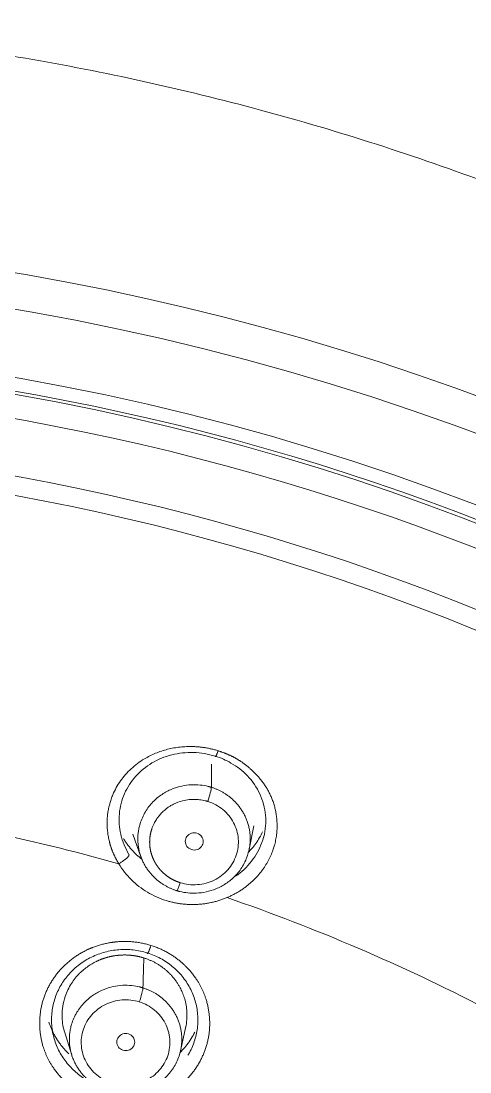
# Model space of a CAD drawing. Extents: x 19821 to 22981, y -91 to 2224.
# Drawn here: x 20755.87 to 20767.21, y 1251.95 to 1278.47 of the extents above; entities that cross this region are included whole.
import ezdxf

# ---------------------------------------------------------------- set-up
doc = ezdxf.new("R2010")
doc.units = 0
doc.header["$LTSCALE"] = 10
doc.header["$MEASUREMENT"] = 0
doc.layers.add('1', color=7, linetype='CONTINUOUS')

msp = doc.modelspace()

# ---------------------------------------------------------------- linework, layer by layer
at = {"layer": '1', "color": 7, "linetype": 'Continuous', "lineweight": 18}
for p, q in [((20761.63, 1257.563), (20761.749, 1258.156)), ((20758.692, 1257.951), (20758.895, 1257.38)), ((20759.897, 1252.483), (20760.031, 1253.094)), ((20756.962, 1252.967), (20757.15, 1252.369))]:
    msp.add_line(p, q, dxfattribs=at)
for centre, major_axis, ratio, start_param, end_param in [((20744.931, 1212.861), (62.577, 0), 0.961262, 0, 3.141593), ((20744.931, 1212.247), (-60.5, 0), 0.961262, 2.420581, 4.712389), ((20744.931, 1212.384), (60, 0), 0.961262, 4.72417, 7.853982), ((20744.931, 1212.384), (-59.925, 0), 0.961262, 1.570796, 4.712389), ((20760.583, 1258.857), (0.09, 0.286), 0.085481, 4.446815, 6.008698), ((20759.89, 1256.806), (-0.09, -0.286), 0.08553, 6.130024, 7.587289), ((20758.855, 1253.798), (0.09, 0.286), 0.085293, 4.446556, 5.989224)]:
    msp.add_ellipse(centre, major_axis=major_axis, ratio=ratio, start_param=start_param, end_param=end_param, dxfattribs=at)
at = {"layer": '1', "color": 7, "linetype": 'Continuous', "lineweight": 13}
for centre, major_axis, start_param, end_param in [((20744.931, 1212.541), (61.963, 0), 0.423959, 1.570796), ((20744.931, 1212.247), (-59.425, 0), 1.570796, 4.70194), ((20744.931, 1212.247), (-57.948, 0), 1.579187, 4.712389), ((20744.931, 1212.291), (57.403, 0), 4.721079, 7.853982), ((20744.931, 1213.073), (-47.825, 0), 4.428293, 4.577605), ((20744.931, 1213.073), (-47.825, 0), 4.218854, 4.368165)]:
    msp.add_ellipse(centre, major_axis=major_axis, ratio=0.961262, start_param=start_param, end_param=end_param, dxfattribs=at)
at = {"layer": '1', "color": 7, "linetype": 'Continuous', "lineweight": 18}
for points, knots in [([(20807.83, 1218.028), (20807.83, 1219.202), (20807.795, 1220.363), (20807.656, 1222.66), (20807.554, 1223.794), (20807.287, 1226.034), (20807.122, 1227.139), (20806.734, 1229.315), (20806.511, 1230.387), (20806.012, 1232.495), (20805.735, 1233.531), (20805.133, 1235.567), (20804.808, 1236.566), (20804.112, 1238.525), (20803.372, 1240.445), (20802.141, 1243.205), (20800.801, 1245.84), (20799.367, 1248.351), (20797.85, 1250.736), (20796.261, 1252.994), (20794.612, 1255.126), (20792.914, 1257.134), (20791.755, 1258.391), (20790.88, 1259.304), (20790.44, 1259.753), (20789.924, 1260.264), (20789.665, 1260.516), (20789.536, 1260.641), (20789.471, 1260.704), (20789.439, 1260.735), (20789.423, 1260.75), (20789.415, 1260.758), (20789.411, 1260.762), (20789.409, 1260.764), (20789.408, 1260.765), (20789.407, 1260.765), (20789.407, 1260.766), (20789.407, 1260.766), (20787.905, 1262.209), (20786.333, 1263.573), (20783.069, 1266.133), (20781.375, 1267.33), (20777.888, 1269.547), (20776.093, 1270.567), (20772.423, 1272.426), (20770.547, 1273.265), (20766.734, 1274.756), (20764.797, 1275.409), (20760.882, 1276.526), (20758.904, 1276.991), (20754.926, 1277.733), (20752.927, 1278.01), (20748.926, 1278.379), (20746.924, 1278.47), (20744.931, 1278.47)], [0, 0, 0, 0, 0.03125, 0.03125, 0.0625, 0.0625, 0.09375, 0.09375, 0.125, 0.125, 0.15625, 0.15625, 0.1875, 0.1875, 0.21875, 0.25, 0.28125, 0.3125, 0.34375, 0.375, 0.40625, 0.4375, 0.46875, 0.46875, 0.484375, 0.492187, 0.496094, 0.498047, 0.499023, 0.499512, 0.499756, 0.499878, 0.499939, 0.499969, 0.499985, 0.499992, 0.499992, 0.5, 0.5, 0.5625, 0.5625, 0.625, 0.625, 0.6875, 0.6875, 0.75, 0.75, 0.8125, 0.8125, 0.875, 0.875, 0.9375, 0.9375, 1, 1, 1, 1]), ([(20758.386, 1257.951), (20758.368, 1258.033), (20758.356, 1258.116), (20758.343, 1258.287), (20758.345, 1258.464), (20758.374, 1258.638), (20758.417, 1258.807), (20758.475, 1258.973), (20758.557, 1259.127), (20758.652, 1259.274), (20758.706, 1259.344), (20758.823, 1259.474), (20758.887, 1259.535), (20759.024, 1259.648), (20759.097, 1259.699), (20759.251, 1259.79), (20759.332, 1259.83), (20759.499, 1259.899), (20759.586, 1259.927), (20759.764, 1259.972), (20759.855, 1259.988), (20760.039, 1260.008), (20760.132, 1260.012), (20760.317, 1260.006), (20760.41, 1259.997), (20760.594, 1259.967), (20760.685, 1259.945), (20760.774, 1259.917)], [0, 0, 0, 0, 0.067432, 0.067432, 0.139168, 0.210904, 0.210904, 0.28264, 0.354376, 0.354376, 0.426112, 0.426112, 0.497848, 0.497848, 0.569584, 0.569584, 0.64132, 0.64132, 0.713056, 0.713056, 0.784792, 0.784792, 0.856528, 0.856528, 0.928264, 0.928264, 1, 1, 1, 1]), ([(20760.774, 1259.917), (20760.913, 1259.874), (20761.212, 1259.743), (20761.618, 1259.427), (20761.931, 1258.972), (20762.076, 1258.434), (20762.044, 1258.056), (20761.994, 1257.872), (20761.993, 1257.866)], [0, 0, 0, 0, 0.156696, 0.351803, 0.564681, 0.780575, 0.993731, 1, 1, 1, 1]), ([(20760.847, 1260.053), (20760.855, 1260.05), (20760.871, 1260.045), (20760.894, 1260.037), (20760.917, 1260.029), (20760.94, 1260.021), (20760.963, 1260.013), (20760.986, 1260.005), (20761.009, 1259.996), (20761.031, 1259.987), (20761.053, 1259.978), (20761.075, 1259.969), (20761.097, 1259.959), (20761.118, 1259.95), (20761.14, 1259.94), (20761.161, 1259.93), (20761.182, 1259.92), (20761.203, 1259.91), (20761.224, 1259.899), (20761.244, 1259.888), (20761.264, 1259.878), (20761.285, 1259.866), (20761.304, 1259.855), (20761.324, 1259.844), (20761.344, 1259.832), (20761.363, 1259.82), (20761.382, 1259.808), (20761.417, 1259.786), (20761.467, 1259.751), (20761.532, 1259.704), (20761.596, 1259.653), (20761.681, 1259.58), (20761.782, 1259.484), (20761.881, 1259.375), (20761.96, 1259.277), (20762.022, 1259.191), (20762.078, 1259.103), (20762.128, 1259.013), (20762.173, 1258.92), (20762.215, 1258.822), (20762.252, 1258.716), (20762.283, 1258.604), (20762.307, 1258.491), (20762.324, 1258.375), (20762.335, 1258.249), (20762.337, 1258.114), (20762.328, 1257.97), (20762.308, 1257.828), (20762.284, 1257.72), (20762.268, 1257.66), (20762.264, 1257.646)], [0, 0, 0, 0, 0.007613, 0.015193, 0.02274, 0.030257, 0.037743, 0.045199, 0.052626, 0.060025, 0.067397, 0.074742, 0.082062, 0.089357, 0.096628, 0.103876, 0.111102, 0.118306, 0.125491, 0.132655, 0.139802, 0.14693, 0.154042, 0.161139, 0.16822, 0.175288, 0.182343, 0.189386, 0.214268, 0.239607, 0.265438, 0.291795, 0.345221, 0.398454, 0.433166, 0.467479, 0.501483, 0.53527, 0.568934, 0.602572, 0.641135, 0.679602, 0.718099, 0.756754, 0.79569, 0.843886, 0.891471, 0.938694, 0.985808, 1, 1, 1, 1]), ([(20760.676, 1259.13), (20760.671, 1259.132), (20760.66, 1259.135), (20760.643, 1259.14), (20760.627, 1259.145), (20760.61, 1259.149), (20760.533, 1259.169), (20760.387, 1259.194), (20760.162, 1259.201), (20759.92, 1259.169), (20759.668, 1259.09), (20759.419, 1258.957), (20759.188, 1258.765), (20758.994, 1258.513), (20758.898, 1258.297), (20758.858, 1258.154), (20758.845, 1258.098), (20758.835, 1258.043), (20758.827, 1257.988), (20758.821, 1257.932), (20758.818, 1257.878), (20758.817, 1257.823), (20758.818, 1257.77), (20758.822, 1257.716), (20758.827, 1257.664), (20758.834, 1257.612), (20758.844, 1257.561), (20758.855, 1257.511), (20758.868, 1257.462), (20758.883, 1257.414), (20758.899, 1257.367), (20758.917, 1257.321), (20758.937, 1257.276), (20758.958, 1257.232), (20758.98, 1257.189), (20759.003, 1257.148), (20759.028, 1257.108), (20759.054, 1257.069), (20759.081, 1257.032), (20759.108, 1256.995), (20759.137, 1256.96), (20759.166, 1256.927), (20759.197, 1256.894), (20759.227, 1256.863), (20759.259, 1256.834), (20759.291, 1256.805), (20759.323, 1256.778), (20759.356, 1256.752), (20759.39, 1256.727), (20759.423, 1256.704), (20759.457, 1256.682), (20759.491, 1256.661), (20759.525, 1256.641), (20759.559, 1256.623), (20759.594, 1256.606), (20759.628, 1256.589), (20759.662, 1256.574), (20759.696, 1256.56), (20759.73, 1256.547), (20759.764, 1256.535), (20759.787, 1256.528), (20759.798, 1256.524)], [0, 0, 0, 0, 0.003868, 0.007742, 0.011622, 0.015507, 0.019397, 0.06511, 0.115266, 0.16986, 0.228891, 0.292354, 0.360244, 0.432556, 0.509282, 0.522646, 0.535891, 0.549015, 0.562019, 0.574904, 0.587668, 0.600313, 0.612837, 0.625242, 0.637526, 0.649691, 0.661736, 0.673661, 0.685466, 0.697151, 0.708716, 0.720162, 0.731487, 0.742693, 0.753779, 0.764745, 0.775591, 0.786318, 0.796924, 0.807411, 0.817779, 0.828026, 0.838154, 0.848162, 0.858051, 0.867819, 0.877469, 0.886998, 0.896408, 0.905698, 0.914869, 0.92392, 0.932851, 0.941663, 0.950356, 0.958928, 0.967382, 0.975716, 0.98393, 0.992025, 1, 1, 1, 1]), ([(20759.798, 1256.524), (20759.804, 1256.522), (20759.815, 1256.519), (20759.831, 1256.514), (20759.848, 1256.51), (20759.864, 1256.505), (20759.94, 1256.486), (20760.085, 1256.46), (20760.308, 1256.454), (20760.55, 1256.485), (20760.801, 1256.562), (20761.051, 1256.695), (20761.284, 1256.887), (20761.479, 1257.139), (20761.576, 1257.357), (20761.616, 1257.501), (20761.629, 1257.557), (20761.639, 1257.612), (20761.647, 1257.668), (20761.653, 1257.723), (20761.656, 1257.778), (20761.657, 1257.833), (20761.656, 1257.887), (20761.652, 1257.94), (20761.647, 1257.993), (20761.639, 1258.044), (20761.63, 1258.095), (20761.619, 1258.146), (20761.605, 1258.195), (20761.591, 1258.243), (20761.574, 1258.29), (20761.556, 1258.336), (20761.536, 1258.381), (20761.515, 1258.425), (20761.493, 1258.467), (20761.47, 1258.509), (20761.445, 1258.549), (20761.419, 1258.587), (20761.392, 1258.625), (20761.364, 1258.661), (20761.336, 1258.696), (20761.306, 1258.73), (20761.276, 1258.762), (20761.245, 1258.793), (20761.214, 1258.823), (20761.182, 1258.851), (20761.149, 1258.878), (20761.116, 1258.904), (20761.083, 1258.928), (20761.05, 1258.951), (20761.016, 1258.973), (20760.982, 1258.994), (20760.948, 1259.014), (20760.914, 1259.032), (20760.88, 1259.05), (20760.845, 1259.066), (20760.811, 1259.081), (20760.777, 1259.095), (20760.743, 1259.108), (20760.71, 1259.12), (20760.687, 1259.127), (20760.676, 1259.13)], [0, 0, 0, 0, 0.003921, 0.007817, 0.011689, 0.015536, 0.019358, 0.064573, 0.114371, 0.16875, 0.227711, 0.291254, 0.359377, 0.43208, 0.50936, 0.522766, 0.53605, 0.549213, 0.562254, 0.575174, 0.587972, 0.600648, 0.613202, 0.625635, 0.637946, 0.650136, 0.662203, 0.674149, 0.685973, 0.697676, 0.709256, 0.720715, 0.732052, 0.743267, 0.75436, 0.765331, 0.776181, 0.786908, 0.797514, 0.807998, 0.81836, 0.8286, 0.838718, 0.848715, 0.858589, 0.868342, 0.877972, 0.887481, 0.896868, 0.906133, 0.915276, 0.924297, 0.933196, 0.941973, 0.950628, 0.959162, 0.967573, 0.975863, 0.98403, 0.992076, 1, 1, 1, 1]), ([(20758.46, 1257.83), (20758.461, 1257.829), (20758.466, 1257.821), (20758.475, 1257.806), (20758.487, 1257.786), (20758.5, 1257.766), (20758.514, 1257.747), (20758.527, 1257.728), (20758.541, 1257.709), (20758.554, 1257.69), (20758.568, 1257.671), (20758.583, 1257.652), (20758.597, 1257.634), (20758.612, 1257.616), (20758.627, 1257.598), (20758.642, 1257.58), (20758.658, 1257.562), (20758.673, 1257.545), (20758.689, 1257.528), (20758.705, 1257.511), (20758.721, 1257.494), (20758.737, 1257.477), (20758.754, 1257.461), (20758.771, 1257.445), (20758.787, 1257.429), (20758.805, 1257.413), (20758.822, 1257.398), (20758.839, 1257.382), (20758.857, 1257.367), (20758.875, 1257.352), (20758.893, 1257.338), (20758.911, 1257.323), (20758.925, 1257.313), (20758.932, 1257.306), (20758.934, 1257.305)], [0, 0, 0, 0, 0.006933, 0.040271, 0.073572, 0.106835, 0.14006, 0.173247, 0.206397, 0.239509, 0.272583, 0.30562, 0.338619, 0.37158, 0.404503, 0.437389, 0.470236, 0.503047, 0.535819, 0.568553, 0.60125, 0.633909, 0.666531, 0.699114, 0.73166, 0.764168, 0.796638, 0.82907, 0.861465, 0.893822, 0.92614, 0.958422, 0.990665, 1, 1, 1, 1]), ([(20761.605, 1257.486), (20761.636, 1257.517), (20761.704, 1257.591), (20761.801, 1257.715), (20761.893, 1257.857), (20761.946, 1257.958), (20761.97, 1258.008)], [0, 0, 0, 0, 0.205485, 0.464886, 0.739328, 1, 1, 1, 1]), ([(20759.533, 1256.273), (20759.364, 1256.326), (20759.051, 1256.466), (20758.636, 1256.787), (20758.426, 1257.054), (20758.336, 1257.203)], [0, 0, 0, 0, 0.333339, 0.666677, 1, 1, 1, 1]), ([(20756.838, 1252.458), (20756.783, 1252.561), (20756.739, 1252.67), (20756.674, 1252.894), (20756.652, 1253.009), (20756.633, 1253.24), (20756.636, 1253.357), (20756.665, 1253.588), (20756.691, 1253.702), (20756.765, 1253.922), (20756.814, 1254.029), (20756.932, 1254.232), (20757.002, 1254.328), (20757.159, 1254.504), (20757.247, 1254.585), (20757.437, 1254.729), (20757.539, 1254.792), (20757.755, 1254.897), (20757.868, 1254.94), (20758.101, 1255.003), (20758.22, 1255.023), (20758.462, 1255.042), (20758.583, 1255.039), (20758.823, 1255.012), (20758.942, 1254.987), (20759.057, 1254.951)], [0, 0, 0, 0, 0.083333, 0.083333, 0.166667, 0.166667, 0.25, 0.25, 0.333333, 0.333333, 0.416667, 0.416667, 0.5, 0.5, 0.583333, 0.583333, 0.666667, 0.666667, 0.75, 0.75, 0.833333, 0.833333, 0.916667, 0.916667, 1, 1, 1, 1]), ([(20756.97, 1252.942), (20756.966, 1252.956), (20756.944, 1253.03), (20756.913, 1253.174), (20756.897, 1253.384), (20756.915, 1253.614), (20756.983, 1253.89), (20757.122, 1254.177), (20757.329, 1254.432), (20757.546, 1254.612), (20757.701, 1254.703), (20757.785, 1254.743), (20757.805, 1254.752), (20757.825, 1254.761), (20757.845, 1254.77), (20757.865, 1254.778), (20757.885, 1254.786), (20757.905, 1254.794), (20757.926, 1254.802), (20757.946, 1254.809), (20757.967, 1254.816), (20757.988, 1254.823), (20758.008, 1254.829), (20758.029, 1254.835), (20758.05, 1254.841), (20758.071, 1254.847), (20758.092, 1254.852), (20758.113, 1254.857), (20758.134, 1254.862), (20758.155, 1254.866), (20758.176, 1254.87), (20758.198, 1254.874), (20758.219, 1254.878), (20758.24, 1254.881), (20758.261, 1254.884), (20758.283, 1254.887), (20758.304, 1254.889), (20758.325, 1254.891), (20758.347, 1254.893), (20758.368, 1254.895), (20758.389, 1254.896), (20758.41, 1254.897), (20758.432, 1254.898), (20758.453, 1254.899), (20758.474, 1254.899), (20758.495, 1254.899), (20758.517, 1254.899), (20758.538, 1254.898), (20758.559, 1254.897), (20758.58, 1254.896), (20758.601, 1254.895), (20758.622, 1254.893), (20758.643, 1254.891), (20758.664, 1254.889), (20758.685, 1254.886), (20758.706, 1254.884), (20758.726, 1254.881), (20758.747, 1254.877), (20758.768, 1254.874), (20758.788, 1254.87), (20758.809, 1254.866), (20758.829, 1254.862), (20758.849, 1254.857), (20758.869, 1254.852), (20758.89, 1254.847), (20758.91, 1254.842), (20758.929, 1254.836), (20758.949, 1254.831), (20758.962, 1254.827), (20758.969, 1254.825)], [0, 0, 0, 0, 0.012991, 0.069969, 0.133282, 0.20292, 0.278874, 0.390225, 0.487408, 0.570424, 0.639268, 0.645691, 0.652106, 0.658515, 0.664916, 0.671309, 0.677696, 0.684076, 0.690448, 0.696813, 0.703171, 0.709522, 0.715866, 0.722202, 0.728532, 0.734854, 0.741169, 0.747477, 0.753778, 0.760071, 0.766358, 0.772637, 0.77891, 0.785175, 0.791433, 0.797684, 0.803928, 0.810165, 0.816394, 0.822617, 0.828832, 0.835041, 0.841242, 0.847436, 0.853623, 0.859803, 0.865976, 0.872142, 0.878301, 0.884453, 0.890598, 0.896735, 0.902866, 0.90899, 0.915106, 0.921216, 0.927318, 0.933414, 0.939502, 0.945583, 0.951658, 0.957725, 0.963785, 0.969839, 0.975885, 0.981924, 0.987956, 0.993982, 1, 1, 1, 1]), ([(20759.057, 1254.951), (20759.173, 1254.915), (20759.284, 1254.868), (20759.495, 1254.755), (20759.595, 1254.688), (20759.779, 1254.537), (20759.863, 1254.453), (20760.013, 1254.27), (20760.078, 1254.172), (20760.188, 1253.965), (20760.232, 1253.856), (20760.298, 1253.633), (20760.319, 1253.518), (20760.338, 1253.286), (20760.336, 1253.169), (20760.307, 1252.939), (20760.281, 1252.825), (20760.244, 1252.714)], [0, 0, 0, 0, 0.125, 0.125, 0.25, 0.25, 0.375, 0.375, 0.5, 0.5, 0.625, 0.625, 0.75, 0.75, 0.875, 0.875, 1, 1, 1, 1]), ([(20758.969, 1254.825), (20758.981, 1254.821), (20759.006, 1254.813), (20759.042, 1254.8), (20759.078, 1254.786), (20759.114, 1254.772), (20759.15, 1254.756), (20759.185, 1254.74), (20759.22, 1254.723), (20759.254, 1254.705), (20759.288, 1254.686), (20759.322, 1254.666), (20759.355, 1254.645), (20759.388, 1254.624), (20759.42, 1254.601), (20759.452, 1254.578), (20759.483, 1254.554), (20759.514, 1254.529), (20759.544, 1254.504), (20759.573, 1254.478), (20759.602, 1254.45), (20759.63, 1254.423), (20759.657, 1254.394), (20759.684, 1254.365), (20759.709, 1254.335), (20759.735, 1254.304), (20759.759, 1254.272), (20759.782, 1254.24), (20759.805, 1254.208), (20759.827, 1254.174), (20759.848, 1254.14), (20759.868, 1254.106), (20759.901, 1254.046), (20759.945, 1253.954), (20759.994, 1253.822), (20760.033, 1253.672), (20760.058, 1253.503), (20760.062, 1253.317), (20760.046, 1253.17), (20760.029, 1253.087), (20760.025, 1253.069)], [0, 0, 0, 0, 0.016749, 0.033535, 0.050358, 0.067216, 0.084111, 0.101043, 0.118011, 0.135016, 0.152058, 0.169136, 0.18625, 0.203402, 0.22059, 0.237815, 0.255077, 0.272376, 0.289711, 0.307084, 0.324493, 0.34194, 0.359423, 0.376944, 0.394502, 0.412096, 0.429728, 0.447398, 0.465104, 0.482848, 0.500629, 0.518447, 0.536303, 0.592249, 0.655087, 0.724821, 0.801453, 0.884988, 0.975428, 1, 1, 1, 1]), ([(20758.947, 1254.069), (20758.942, 1254.071), (20758.931, 1254.075), (20758.914, 1254.08), (20758.897, 1254.084), (20758.88, 1254.089), (20758.803, 1254.108), (20758.656, 1254.134), (20758.431, 1254.14), (20758.188, 1254.108), (20757.937, 1254.029), (20757.688, 1253.896), (20757.458, 1253.704), (20757.265, 1253.453), (20757.169, 1253.237), (20757.129, 1253.094), (20757.117, 1253.039), (20757.106, 1252.983), (20757.098, 1252.928), (20757.093, 1252.873), (20757.089, 1252.818), (20757.088, 1252.764), (20757.09, 1252.71), (20757.093, 1252.657), (20757.098, 1252.605), (20757.106, 1252.553), (20757.115, 1252.502), (20757.127, 1252.452), (20757.14, 1252.403), (20757.154, 1252.355), (20757.171, 1252.308), (20757.189, 1252.262), (20757.208, 1252.217), (20757.229, 1252.173), (20757.251, 1252.131), (20757.275, 1252.09), (20757.299, 1252.05), (20757.325, 1252.011), (20757.352, 1251.973), (20757.38, 1251.937), (20757.408, 1251.902), (20757.438, 1251.869), (20757.468, 1251.836), (20757.499, 1251.805), (20757.53, 1251.776), (20757.562, 1251.747), (20757.595, 1251.72), (20757.628, 1251.694), (20757.661, 1251.67), (20757.695, 1251.647), (20757.729, 1251.624), (20757.763, 1251.604), (20757.797, 1251.584), (20757.831, 1251.565), (20757.865, 1251.548), (20757.899, 1251.532), (20757.934, 1251.517), (20757.968, 1251.503), (20758.002, 1251.49), (20758.036, 1251.478), (20758.058, 1251.47), (20758.07, 1251.467)], [0, 0, 0, 0, 0.003927, 0.007866, 0.011819, 0.015784, 0.019761, 0.065641, 0.115909, 0.170562, 0.229596, 0.293008, 0.360794, 0.432949, 0.509466, 0.522824, 0.536063, 0.549181, 0.56218, 0.575059, 0.587818, 0.600457, 0.612977, 0.625376, 0.637656, 0.649816, 0.661856, 0.673777, 0.685577, 0.697258, 0.708819, 0.72026, 0.731582, 0.742784, 0.753866, 0.764828, 0.775671, 0.786394, 0.796997, 0.80748, 0.817844, 0.828089, 0.838213, 0.848218, 0.858103, 0.867869, 0.877515, 0.887041, 0.896448, 0.905735, 0.914902, 0.92395, 0.932878, 0.941687, 0.950376, 0.958946, 0.967396, 0.975726, 0.983937, 0.992028, 1, 1, 1, 1]), ([(20758.07, 1251.467), (20758.075, 1251.465), (20758.087, 1251.462), (20758.104, 1251.457), (20758.12, 1251.452), (20758.137, 1251.448), (20758.213, 1251.428), (20758.358, 1251.403), (20758.579, 1251.396), (20758.82, 1251.427), (20759.072, 1251.504), (20759.322, 1251.636), (20759.555, 1251.828), (20759.751, 1252.081), (20759.848, 1252.298), (20759.888, 1252.442), (20759.901, 1252.498), (20759.911, 1252.554), (20759.919, 1252.609), (20759.925, 1252.664), (20759.928, 1252.719), (20759.929, 1252.773), (20759.927, 1252.827), (20759.924, 1252.88), (20759.918, 1252.933), (20759.911, 1252.985), (20759.901, 1253.036), (20759.89, 1253.086), (20759.877, 1253.135), (20759.862, 1253.183), (20759.846, 1253.23), (20759.828, 1253.276), (20759.808, 1253.321), (20759.787, 1253.365), (20759.765, 1253.407), (20759.741, 1253.448), (20759.716, 1253.488), (20759.691, 1253.527), (20759.664, 1253.564), (20759.636, 1253.601), (20759.607, 1253.636), (20759.578, 1253.669), (20759.548, 1253.701), (20759.517, 1253.732), (20759.485, 1253.762), (20759.453, 1253.79), (20759.421, 1253.817), (20759.388, 1253.843), (20759.355, 1253.867), (20759.321, 1253.891), (20759.287, 1253.913), (20759.253, 1253.933), (20759.219, 1253.953), (20759.185, 1253.971), (20759.151, 1253.989), (20759.117, 1254.005), (20759.083, 1254.02), (20759.049, 1254.034), (20759.015, 1254.047), (20758.981, 1254.059), (20758.959, 1254.066), (20758.947, 1254.069)], [0, 0, 0, 0, 0.004015, 0.007996, 0.011942, 0.015855, 0.019734, 0.064711, 0.114332, 0.168596, 0.227502, 0.291049, 0.359234, 0.432056, 0.509512, 0.522904, 0.536174, 0.549324, 0.562352, 0.575259, 0.588045, 0.600709, 0.613253, 0.625675, 0.637976, 0.650156, 0.662214, 0.674151, 0.685967, 0.697662, 0.709235, 0.720687, 0.732018, 0.743227, 0.754315, 0.765282, 0.776127, 0.786851, 0.797454, 0.807935, 0.818295, 0.828533, 0.838651, 0.848646, 0.858521, 0.868274, 0.877905, 0.887415, 0.896804, 0.906072, 0.915218, 0.924242, 0.933145, 0.941927, 0.950588, 0.959127, 0.967544, 0.97584, 0.984015, 0.992068, 1, 1, 1, 1]), ([(20756.573, 1253.207), (20756.578, 1253.189), (20756.614, 1253.081), (20756.663, 1252.969), (20756.715, 1252.872), (20756.727, 1252.851), (20756.739, 1252.83), (20756.751, 1252.81), (20756.763, 1252.79), (20756.775, 1252.77), (20756.788, 1252.75), (20756.801, 1252.731), (20756.814, 1252.711), (20756.827, 1252.692), (20756.841, 1252.673), (20756.855, 1252.654), (20756.869, 1252.635), (20756.883, 1252.616), (20756.898, 1252.598), (20756.913, 1252.58), (20756.927, 1252.562), (20756.943, 1252.544), (20756.958, 1252.527), (20756.974, 1252.509), (20756.989, 1252.492), (20757.005, 1252.475), (20757.021, 1252.458), (20757.038, 1252.442), (20757.054, 1252.425), (20757.066, 1252.414), (20757.073, 1252.407), (20757.074, 1252.406)], [0, 0, 0, 0, 0.058872, 0.359375, 0.384197, 0.408991, 0.433756, 0.458492, 0.4832, 0.507879, 0.532529, 0.557151, 0.581744, 0.606309, 0.630845, 0.655352, 0.679831, 0.70428, 0.728701, 0.753094, 0.777458, 0.801793, 0.826099, 0.850377, 0.874626, 0.898846, 0.923037, 0.9472, 0.971334, 0.995439, 1, 1, 1, 1]), ([(20759.876, 1252.427), (20759.898, 1252.449), (20759.962, 1252.515), (20760.063, 1252.634), (20760.167, 1252.787), (20760.227, 1252.897), (20760.254, 1252.952)], [0, 0, 0, 0, 0.145484, 0.421696, 0.716043, 1, 1, 1, 1])]:
    msp.add_open_spline(points, degree=3, knots=knots, dxfattribs=at)
at = {"layer": '1', "color": 7, "linetype": 'Continuous', "lineweight": 13}
for points, degree, knots in [([(20758.336, 1257.203), (20758.332, 1257.21), (20758.323, 1257.224), (20758.311, 1257.244), (20758.299, 1257.265), (20758.287, 1257.286), (20758.276, 1257.307), (20758.265, 1257.328), (20758.254, 1257.349), (20758.243, 1257.37), (20758.233, 1257.391), (20758.223, 1257.412), (20758.213, 1257.433), (20758.204, 1257.455), (20758.194, 1257.476), (20758.185, 1257.498), (20758.177, 1257.519), (20758.168, 1257.541), (20758.16, 1257.563), (20758.152, 1257.584), (20758.145, 1257.606), (20758.137, 1257.628), (20758.13, 1257.65), (20758.123, 1257.672), (20758.117, 1257.695), (20758.111, 1257.717), (20758.105, 1257.739), (20758.091, 1257.793), (20758.073, 1257.879), (20758.055, 1257.999), (20758.044, 1258.119), (20758.041, 1258.24), (20758.046, 1258.361), (20758.058, 1258.481), (20758.078, 1258.6), (20758.106, 1258.716), (20758.142, 1258.831), (20758.195, 1258.968), (20758.271, 1259.124), (20758.378, 1259.295), (20758.505, 1259.455), (20758.648, 1259.602), (20758.807, 1259.734), (20758.966, 1259.841), (20759.12, 1259.926), (20759.265, 1259.992), (20759.415, 1260.047), (20759.57, 1260.092), (20759.728, 1260.126), (20759.888, 1260.148), (20760.049, 1260.16), (20760.173, 1260.161), (20760.257, 1260.158), (20760.303, 1260.155), (20760.349, 1260.152), (20760.395, 1260.147), (20760.44, 1260.142), (20760.486, 1260.136), (20760.531, 1260.128), (20760.577, 1260.12), (20760.622, 1260.111), (20760.667, 1260.101), (20760.712, 1260.091), (20760.757, 1260.079), (20760.802, 1260.066), (20760.832, 1260.057), (20760.847, 1260.053)], 3, [0, 0, 0, 0, 0.004808, 0.009603, 0.014386, 0.019157, 0.023917, 0.028667, 0.033406, 0.038137, 0.042859, 0.047574, 0.052281, 0.056982, 0.061676, 0.066366, 0.071051, 0.075732, 0.08041, 0.085085, 0.089759, 0.094431, 0.099103, 0.103775, 0.108448, 0.113123, 0.117799, 0.122479, 0.147018, 0.171544, 0.196148, 0.220917, 0.24594, 0.270726, 0.295433, 0.320155, 0.344988, 0.370027, 0.411285, 0.452721, 0.494756, 0.536846, 0.578808, 0.621055, 0.652965, 0.684684, 0.716391, 0.748261, 0.780035, 0.811562, 0.843, 0.874509, 0.88344, 0.892361, 0.901275, 0.910185, 0.919097, 0.928014, 0.93694, 0.945879, 0.954835, 0.963811, 0.972812, 0.981841, 0.990903, 1, 1, 1, 1]), ([(20760.847, 1260.053), (20760.845, 1260.048), (20760.836, 1260.021), (20760.823, 1259.99), (20760.811, 1259.961), (20760.804, 1259.944), (20760.796, 1259.93), (20760.788, 1259.913), (20760.778, 1259.902), (20760.774, 1259.906), (20760.774, 1259.914), (20760.774, 1259.917)], 3, [0, 0, 0, 0, 0.039631, 0.219096, 0.308828, 0.398561, 0.488293, 0.578026, 0.75749, 0.936955, 1, 1, 1, 1]), ([(20759.89, 1256.723), (20759.885, 1256.725), (20759.874, 1256.728), (20759.858, 1256.734), (20759.842, 1256.739), (20759.827, 1256.745), (20759.811, 1256.751), (20759.796, 1256.757), (20759.781, 1256.764), (20759.766, 1256.77), (20759.751, 1256.777), (20759.736, 1256.784), (20759.722, 1256.791), (20759.707, 1256.798), (20759.693, 1256.806), (20759.679, 1256.813), (20759.666, 1256.821), (20759.652, 1256.829), (20759.639, 1256.837), (20759.625, 1256.845), (20759.612, 1256.853), (20759.599, 1256.862), (20759.587, 1256.87), (20759.574, 1256.879), (20759.562, 1256.888), (20759.55, 1256.897), (20759.538, 1256.906), (20759.526, 1256.915), (20759.515, 1256.924), (20759.503, 1256.934), (20759.492, 1256.943), (20759.481, 1256.952), (20759.47, 1256.962), (20759.46, 1256.972), (20759.449, 1256.982), (20759.439, 1256.991), (20759.429, 1257.001), (20759.419, 1257.011), (20759.409, 1257.021), (20759.4, 1257.032), (20759.391, 1257.042), (20759.382, 1257.052), (20759.373, 1257.062), (20759.364, 1257.073), (20759.355, 1257.083), (20759.347, 1257.094), (20759.339, 1257.104), (20759.331, 1257.115), (20759.323, 1257.125), (20759.315, 1257.136), (20759.307, 1257.146), (20759.3, 1257.157), (20759.293, 1257.168), (20759.286, 1257.178), (20759.279, 1257.189), (20759.272, 1257.2), (20759.266, 1257.21), (20759.26, 1257.221), (20759.253, 1257.232), (20759.247, 1257.242), (20759.242, 1257.253), (20759.236, 1257.264), (20759.23, 1257.275), (20759.225, 1257.285), (20759.22, 1257.296), (20759.215, 1257.307), (20759.21, 1257.317), (20759.205, 1257.328), (20759.201, 1257.339), (20759.196, 1257.349), (20759.192, 1257.36), (20759.188, 1257.37), (20759.184, 1257.381), (20759.18, 1257.391), (20759.176, 1257.402), (20759.172, 1257.412), (20759.169, 1257.423), (20759.165, 1257.433), (20759.162, 1257.443), (20759.159, 1257.454), (20759.156, 1257.464), (20759.153, 1257.474), (20759.151, 1257.484), (20759.148, 1257.494), (20759.145, 1257.504), (20759.143, 1257.514), (20759.141, 1257.524), (20759.139, 1257.534), (20759.137, 1257.544), (20759.135, 1257.554), (20759.133, 1257.564), (20759.131, 1257.573), (20759.13, 1257.583), (20759.128, 1257.593), (20759.127, 1257.602), (20759.125, 1257.612), (20759.124, 1257.621), (20759.123, 1257.63), (20759.122, 1257.64), (20759.121, 1257.649), (20759.12, 1257.658), (20759.12, 1257.667), (20759.119, 1257.676), (20759.118, 1257.685), (20759.118, 1257.694), (20759.117, 1257.703), (20759.117, 1257.711), (20759.117, 1257.72), (20759.117, 1257.728), (20759.117, 1257.737), (20759.116, 1257.745), (20759.116, 1257.754), (20759.117, 1257.762), (20759.117, 1257.77), (20759.117, 1257.778), (20759.117, 1257.786), (20759.117, 1257.794), (20759.118, 1257.802), (20759.118, 1257.81), (20759.119, 1257.818), (20759.119, 1257.826), (20759.12, 1257.833), (20759.121, 1257.841), (20759.121, 1257.848), (20759.122, 1257.856), (20759.123, 1257.863), (20759.124, 1257.87), (20759.125, 1257.877), (20759.125, 1257.884), (20759.126, 1257.891), (20759.127, 1257.898), (20759.128, 1257.905), (20759.129, 1257.912), (20759.131, 1257.918), (20759.132, 1257.925), (20759.133, 1257.932), (20759.134, 1257.938), (20759.135, 1257.944), (20759.136, 1257.951), (20759.138, 1257.957), (20759.139, 1257.963), (20759.14, 1257.969), (20759.142, 1257.975), (20759.143, 1257.981), (20759.144, 1257.987), (20759.146, 1257.992), (20759.147, 1257.998), (20759.148, 1258.004), (20759.15, 1258.009), (20759.151, 1258.014), (20759.153, 1258.02), (20759.154, 1258.025), (20759.156, 1258.03), (20759.157, 1258.035), (20759.158, 1258.04), (20759.16, 1258.045), (20759.161, 1258.05), (20759.163, 1258.055), (20759.164, 1258.06), (20759.166, 1258.064), (20759.167, 1258.069), (20759.169, 1258.073), (20759.185, 1258.124), (20759.221, 1258.209), (20759.281, 1258.314), (20759.335, 1258.389), (20759.391, 1258.457), (20759.455, 1258.523), (20759.53, 1258.587), (20759.601, 1258.637), (20759.663, 1258.676), (20759.773, 1258.734), (20759.921, 1258.788), (20760.077, 1258.817), (20760.177, 1258.826), (20760.242, 1258.828), (20760.31, 1258.826), (20760.379, 1258.819), (20760.448, 1258.809), (20760.503, 1258.797), (20760.542, 1258.787), (20760.563, 1258.78), (20760.577, 1258.776), (20760.583, 1258.774)], 3, [0, 0, 0, 0, 0.004832, 0.009642, 0.014431, 0.019198, 0.023943, 0.028666, 0.033368, 0.038049, 0.042707, 0.047344, 0.051959, 0.056553, 0.061125, 0.065675, 0.070204, 0.074711, 0.079196, 0.08366, 0.088102, 0.092522, 0.096921, 0.101298, 0.105653, 0.109987, 0.114299, 0.11859, 0.122858, 0.127105, 0.131331, 0.135535, 0.139717, 0.143877, 0.148016, 0.152133, 0.156228, 0.160302, 0.164354, 0.168385, 0.172394, 0.176381, 0.180346, 0.18429, 0.188212, 0.192113, 0.195992, 0.199849, 0.203684, 0.207498, 0.21129, 0.215061, 0.21881, 0.222537, 0.226243, 0.229927, 0.233589, 0.237229, 0.240848, 0.244446, 0.248021, 0.251575, 0.255107, 0.258618, 0.262107, 0.265574, 0.26902, 0.272444, 0.275846, 0.279227, 0.282586, 0.285923, 0.289239, 0.292533, 0.295805, 0.299056, 0.302285, 0.305492, 0.308678, 0.311842, 0.314984, 0.318105, 0.321204, 0.324282, 0.327337, 0.330371, 0.333384, 0.336374, 0.339344, 0.342291, 0.345217, 0.348121, 0.351003, 0.353864, 0.356703, 0.359521, 0.362316, 0.365091, 0.367843, 0.370574, 0.373283, 0.375971, 0.378636, 0.381281, 0.383903, 0.386504, 0.389083, 0.391641, 0.394176, 0.396691, 0.399183, 0.401654, 0.404103, 0.406531, 0.408937, 0.411321, 0.413684, 0.416024, 0.418344, 0.420641, 0.422917, 0.425172, 0.427404, 0.429615, 0.431804, 0.433972, 0.436118, 0.438242, 0.440345, 0.442426, 0.444485, 0.446523, 0.448539, 0.450533, 0.452506, 0.454457, 0.456386, 0.458294, 0.46018, 0.462045, 0.463887, 0.465708, 0.467508, 0.469286, 0.471042, 0.472776, 0.474489, 0.47618, 0.477849, 0.479497, 0.481123, 0.482728, 0.484311, 0.485872, 0.487411, 0.488929, 0.490425, 0.4919, 0.493353, 0.494784, 0.496194, 0.497581, 0.498948, 0.543054, 0.578533, 0.605381, 0.623592, 0.655956, 0.684566, 0.709417, 0.730505, 0.747828, 0.815777, 0.864408, 0.88261, 0.901287, 0.920436, 0.940057, 0.960147, 0.980706, 0.987795, 0.994227, 1, 1, 1, 1]), ([(20760.583, 1258.774), (20760.653, 1258.752), (20760.721, 1258.724), (20760.849, 1258.655), (20760.909, 1258.614), (20761.021, 1258.523), (20761.072, 1258.471), (20761.162, 1258.361), (20761.202, 1258.301), (20761.269, 1258.175), (20761.295, 1258.109), (20761.335, 1257.973), (20761.348, 1257.904), (20761.36, 1257.763), (20761.358, 1257.692), (20761.341, 1257.552), (20761.325, 1257.483), (20761.28, 1257.349), (20761.25, 1257.284), (20761.179, 1257.161), (20761.136, 1257.103), (20761.041, 1256.995), (20760.988, 1256.946), (20760.873, 1256.859), (20760.811, 1256.821), (20760.68, 1256.757), (20760.611, 1256.731), (20760.47, 1256.692), (20760.398, 1256.68), (20760.251, 1256.669), (20760.178, 1256.67), (20760.032, 1256.686), (20759.96, 1256.701), (20759.89, 1256.723)], 3, [0, 0, 0, 0, 0.0625, 0.0625, 0.125, 0.125, 0.1875, 0.1875, 0.25, 0.25, 0.3125, 0.3125, 0.375, 0.375, 0.4375, 0.4375, 0.5, 0.5, 0.5625, 0.5625, 0.625, 0.625, 0.6875, 0.6875, 0.75, 0.75, 0.8125, 0.8125, 0.875, 0.875, 0.9375, 0.9375, 1, 1, 1, 1]), ([(20758.594, 1257.438), (20758.547, 1257.516), (20758.506, 1257.597), (20758.438, 1257.763), (20758.409, 1257.854), (20758.388, 1257.946), (20758.386, 1257.951)], 3, [0, 0, 0, 0, 0.485436, 0.485436, 0.970873, 1, 1, 1, 1]), ([(20761.993, 1257.866), (20761.946, 1257.696), (20761.796, 1257.364), (20761.511, 1257.052), (20761.323, 1256.912), (20761.285, 1256.886)], 3, [0, 0, 0, 0, 0.442812, 0.891005, 1, 1, 1, 1]), ([(20762.264, 1257.646), (20762.254, 1257.613), (20762.228, 1257.533), (20762.179, 1257.409), (20762.113, 1257.276), (20762.036, 1257.146), (20761.948, 1257.02), (20761.85, 1256.9), (20761.742, 1256.787), (20761.654, 1256.707), (20761.59, 1256.655), (20761.554, 1256.626), (20761.517, 1256.599), (20761.48, 1256.572), (20761.442, 1256.546), (20761.403, 1256.521), (20761.364, 1256.497), (20761.324, 1256.473), (20761.283, 1256.45), (20761.242, 1256.429), (20761.2, 1256.407), (20761.157, 1256.387), (20761.114, 1256.367), (20761.085, 1256.355), (20761.07, 1256.349)], 3, [0, 0, 0, 0, 0.059241, 0.142493, 0.225587, 0.309004, 0.395241, 0.480491, 0.565241, 0.649982, 0.674865, 0.699713, 0.72454, 0.749357, 0.77418, 0.799022, 0.823895, 0.848813, 0.87379, 0.898838, 0.92397, 0.9492, 0.974539, 1, 1, 1, 1]), ([(20758.336, 1257.203), (20758.344, 1257.208), (20758.376, 1257.226), (20758.429, 1257.26), (20758.477, 1257.294), (20758.508, 1257.32), (20758.528, 1257.337), (20758.546, 1257.354), (20758.568, 1257.377), (20758.589, 1257.405), (20758.597, 1257.427), (20758.595, 1257.436), (20758.594, 1257.438)], 3, [0, 0, 0, 0, 0.050578, 0.200067, 0.349556, 0.424301, 0.499045, 0.57379, 0.648534, 0.798023, 0.947512, 1, 1, 1, 1]), ([(20757.822, 1251.211), (20757.411, 1251.341), (20757.097, 1251.6), (20756.936, 1251.732), (20756.669, 1252.055), (20756.379, 1252.597), (20756.345, 1253.013), (20756.312, 1253.432), (20756.446, 1253.824), (20756.58, 1254.213), (20756.861, 1254.526), (20757.14, 1254.836), (20757.519, 1255.02), (20757.707, 1255.111), (20758.114, 1255.219), (20758.323, 1255.235), (20758.734, 1255.266), (20759.15, 1255.14)], 2, [0, 0, 0, 0.125, 0.125, 0.1875, 0.25, 0.375, 0.375, 0.5, 0.5, 0.625, 0.625, 0.75, 0.75, 0.8125, 0.875, 0.875, 1, 1, 1]), ([(20759.15, 1255.14), (20759.561, 1255.01), (20759.875, 1254.751), (20760.036, 1254.619), (20760.303, 1254.296), (20760.593, 1253.754), (20760.627, 1253.337), (20760.66, 1252.919), (20760.525, 1252.527), (20760.392, 1252.138), (20760.111, 1251.825), (20759.832, 1251.515), (20759.452, 1251.331), (20759.265, 1251.24), (20758.858, 1251.132), (20758.649, 1251.116), (20758.238, 1251.085), (20757.822, 1251.211)], 2, [0, 0, 0, 0.125, 0.125, 0.1875, 0.25, 0.375, 0.375, 0.5, 0.5, 0.625, 0.625, 0.75, 0.75, 0.8125, 0.875, 0.875, 1, 1, 1]), ([(20758.162, 1251.665), (20758.092, 1251.687), (20758.025, 1251.715), (20757.897, 1251.784), (20757.836, 1251.825), (20757.725, 1251.916), (20757.674, 1251.968), (20757.583, 1252.078), (20757.543, 1252.138), (20757.477, 1252.264), (20757.45, 1252.33), (20757.41, 1252.465), (20757.397, 1252.535), (20757.385, 1252.676), (20757.387, 1252.747), (20757.404, 1252.887), (20757.42, 1252.956), (20757.465, 1253.09), (20757.495, 1253.155), (20757.566, 1253.278), (20757.609, 1253.336), (20757.704, 1253.443), (20757.757, 1253.492), (20757.872, 1253.58), (20757.934, 1253.618), (20758.065, 1253.682), (20758.134, 1253.708), (20758.275, 1253.746), (20758.347, 1253.759), (20758.494, 1253.77), (20758.567, 1253.768), (20758.713, 1253.752), (20758.785, 1253.737), (20758.855, 1253.715)], 3, [0, 0, 0, 0, 0.0625, 0.0625, 0.125, 0.125, 0.1875, 0.1875, 0.25, 0.25, 0.3125, 0.3125, 0.375, 0.375, 0.4375, 0.4375, 0.5, 0.5, 0.5625, 0.5625, 0.625, 0.625, 0.6875, 0.6875, 0.75, 0.75, 0.8125, 0.8125, 0.875, 0.875, 0.9375, 0.9375, 1, 1, 1, 1]), ([(20758.855, 1253.715), (20758.925, 1253.693), (20758.992, 1253.665), (20759.12, 1253.596), (20759.18, 1253.555), (20759.292, 1253.464), (20759.343, 1253.413), (20759.434, 1253.302), (20759.474, 1253.242), (20759.54, 1253.116), (20759.567, 1253.05), (20759.607, 1252.915), (20759.62, 1252.845), (20759.631, 1252.704), (20759.63, 1252.634), (20759.612, 1252.493), (20759.597, 1252.424), (20759.551, 1252.29), (20759.522, 1252.225), (20759.45, 1252.102), (20759.408, 1252.044), (20759.313, 1251.937), (20759.26, 1251.888), (20759.144, 1251.8), (20759.082, 1251.762), (20758.952, 1251.698), (20758.883, 1251.672), (20758.742, 1251.634), (20758.669, 1251.621), (20758.523, 1251.61), (20758.449, 1251.612), (20758.304, 1251.628), (20758.232, 1251.643), (20758.162, 1251.665)], 3, [0, 0, 0, 0, 0.0625, 0.0625, 0.125, 0.125, 0.1875, 0.1875, 0.25, 0.25, 0.3125, 0.3125, 0.375, 0.375, 0.4375, 0.4375, 0.5, 0.5, 0.5625, 0.5625, 0.625, 0.625, 0.6875, 0.6875, 0.75, 0.75, 0.8125, 0.8125, 0.875, 0.875, 0.9375, 0.9375, 1, 1, 1, 1]), ([(20760.244, 1252.714), (20760.207, 1252.604), (20760.158, 1252.497), (20760.094, 1252.387), (20760.089, 1252.379), (20760.085, 1252.371)], 3, [0, 0, 0, 0, 0.92657, 0.92657, 1, 1, 1, 1]), ([(20757.572, 1251.72), (20757.47, 1251.775), (20757.374, 1251.84), (20757.193, 1251.989), (20757.109, 1252.073), (20756.959, 1252.256), (20756.893, 1252.354), (20756.838, 1252.458)], 3, [0, 0, 0, 0, 0.326089, 0.326089, 0.663044, 0.663044, 1, 1, 1, 1])]:
    msp.add_open_spline(points, degree=degree, knots=knots, dxfattribs=at)
for points, degree in [([(20760.681, 1259.712), (20760.68, 1259.518), (20760.678, 1259.324), (20760.676, 1259.131)], 3), ([(20761.07, 1256.349), (20760.708, 1256.195), (20759.911, 1256.155), (20759.533, 1256.273)], 2), ([(20758.969, 1254.825), (20758.962, 1254.573), (20758.955, 1254.321), (20758.947, 1254.07)], 3)]:
    msp.add_open_spline(points, degree=degree, dxfattribs=at)
at = {"layer": '1', "color": 7, "linetype": 'Continuous', "lineweight": 18}
for points in [[(20760.312, 1257.972), (20760.26, 1257.985), (20760.167, 1257.986), (20760.046, 1257.9), (20760.001, 1257.769), (20760.046, 1257.629), (20760.122, 1257.578), (20760.172, 1257.558)], [(20760.172, 1257.558), (20760.225, 1257.545), (20760.317, 1257.544), (20760.439, 1257.631), (20760.484, 1257.761), (20760.439, 1257.901), (20760.363, 1257.953), (20760.312, 1257.972)], [(20758.582, 1252.908), (20758.53, 1252.92), (20758.437, 1252.922), (20758.316, 1252.835), (20758.271, 1252.705), (20758.316, 1252.566), (20758.392, 1252.514), (20758.442, 1252.494)], [(20758.442, 1252.494), (20758.495, 1252.482), (20758.587, 1252.481), (20758.708, 1252.567), (20758.753, 1252.697), (20758.708, 1252.836), (20758.632, 1252.888), (20758.582, 1252.908)]]:
    msp.add_open_spline(points, degree=3, dxfattribs=at)
at = {"layer": '1', "color": 7, "linetype": 'Continuous', "lineweight": 13}
msp.add_rational_spline([(20759.15, 1255.14), (20759.094, 1254.975), (20759.056, 1254.897), (20759.057, 1254.951)], [1.16177883264, 0.935096532255, 0.946632349483, 1.19638628432], degree=3, dxfattribs=at)

doc.saveas('drawing.dxf')
